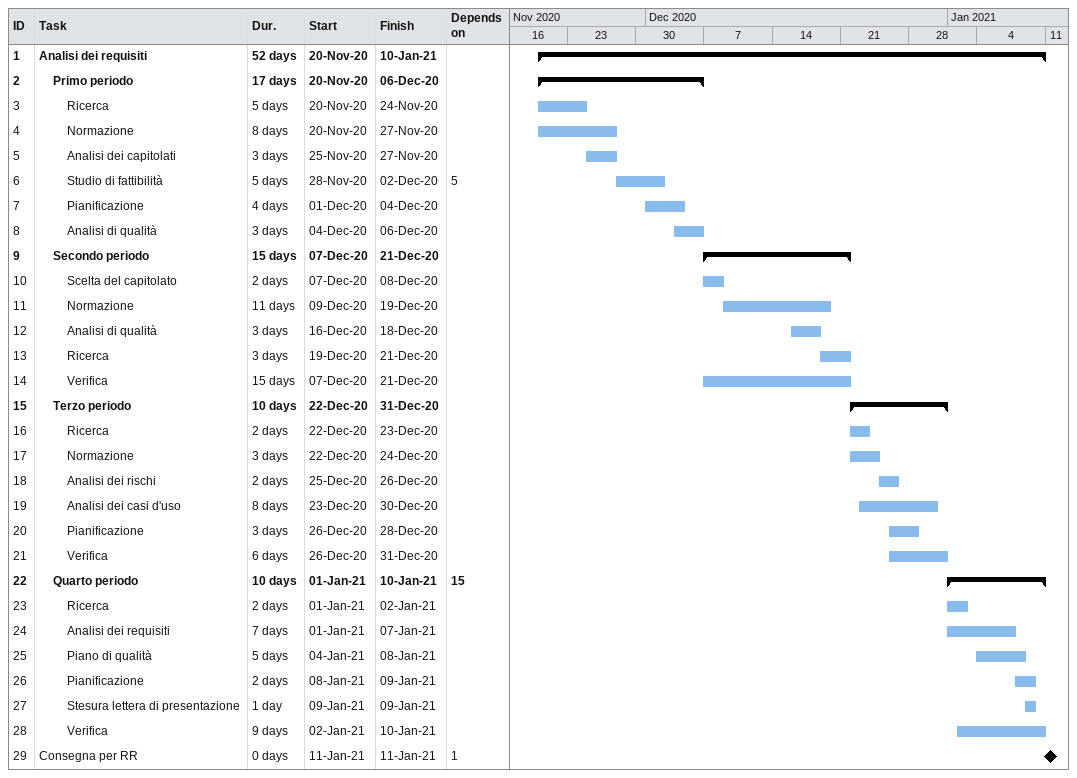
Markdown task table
| ID | Level | Task | Duration | Start | Finish | Predecessors |
|---|---|---|---|---|---|---|
| 1 | 1 | **Analisi dei requisiti** | 52d | 2020-11-20 | 2021-01-10 |  |
| 2 | 2 | **Primo periodo** | 17d | 2020-11-20 | 2020-12-06 |  |
| 3 | 3 | Ricerca | 5d | 2020-11-20 | 2020-11-24 |  |
| 4 | 3 | Normazione | 8d | 2020-11-20 | 2020-11-27 |  |
| 5 | 3 | Analisi dei capitolati | 3d | 2020-11-25 | 2020-11-27 |  |
| 6 | 3 | Studio di fattibilità | 5d | 2020-11-28 | 2020-12-02 | 5 |
| 7 | 3 | Pianificazione | 4d | 2020-12-01 | 2020-12-04 |  |
| 8 | 3 | Analisi di qualità | 3d | 2020-12-04 | 2020-12-06 |  |
| 9 | 2 | **Secondo periodo** | 15d | 2020-12-07 | 2020-12-21 |  |
| 10 | 3 | Scelta del capitolato | 2d | 2020-12-07 | 2020-12-08 |  |
| 11 | 3 | Normazione | 11d | 2020-12-09 | 2020-12-19 |  |
| 12 | 3 | Analisi di qualità | 3d | 2020-12-16 | 2020-12-18 |  |
| 13 | 3 | Ricerca | 3d | 2020-12-19 | 2020-12-21 |  |
| 14 | 3 | Verifica | 15d | 2020-12-07 | 2020-12-21 |  |
| 15 | 2 | **Terzo periodo** | 10d | 2020-12-22 | 2020-12-31 |  |
| 16 | 3 | Ricerca | 2d | 2020-12-22 | 2020-12-23 |  |
| 17 | 3 | Normazione | 3d | 2020-12-22 | 2020-12-24 |  |
| 18 | 3 | Analisi dei rischi | 2d | 2020-12-25 | 2020-12-26 |  |
| 19 | 3 | Analisi dei casi d'uso | 8d | 2020-12-23 | 2020-12-30 |  |
| 20 | 3 | Pianificazione | 3d | 2020-12-26 | 2020-12-28 |  |
| 21 | 3 | Verifica | 6d | 2020-12-26 | 2020-12-31 |  |
| 22 | 2 | **Quarto periodo** | 10d | 2021-01-01 | 2021-01-10 | 15 |
| 23 | 3 | Ricerca | 2d | 2021-01-01 | 2021-01-02 |  |
| 24 | 3 | Analisi dei requisiti | 7d | 2021-01-01 | 2021-01-07 |  |
| 25 | 3 | Piano di qualità | 5d | 2021-01-04 | 2021-01-08 |  |
| 26 | 3 | Pianificazione | 2d | 2021-01-08 | 2021-01-09 |  |
| 27 | 3 | Stesura lettera di presentazione | 1d | 2021-01-09 | 2021-01-09 |  |
| 28 | 3 | Verifica | 9d | 2021-01-02 | 2021-01-10 |  |
| 29 | 1 | Consegna per RR | 0d | 2021-01-11 | 2021-01-11 | 1 |
